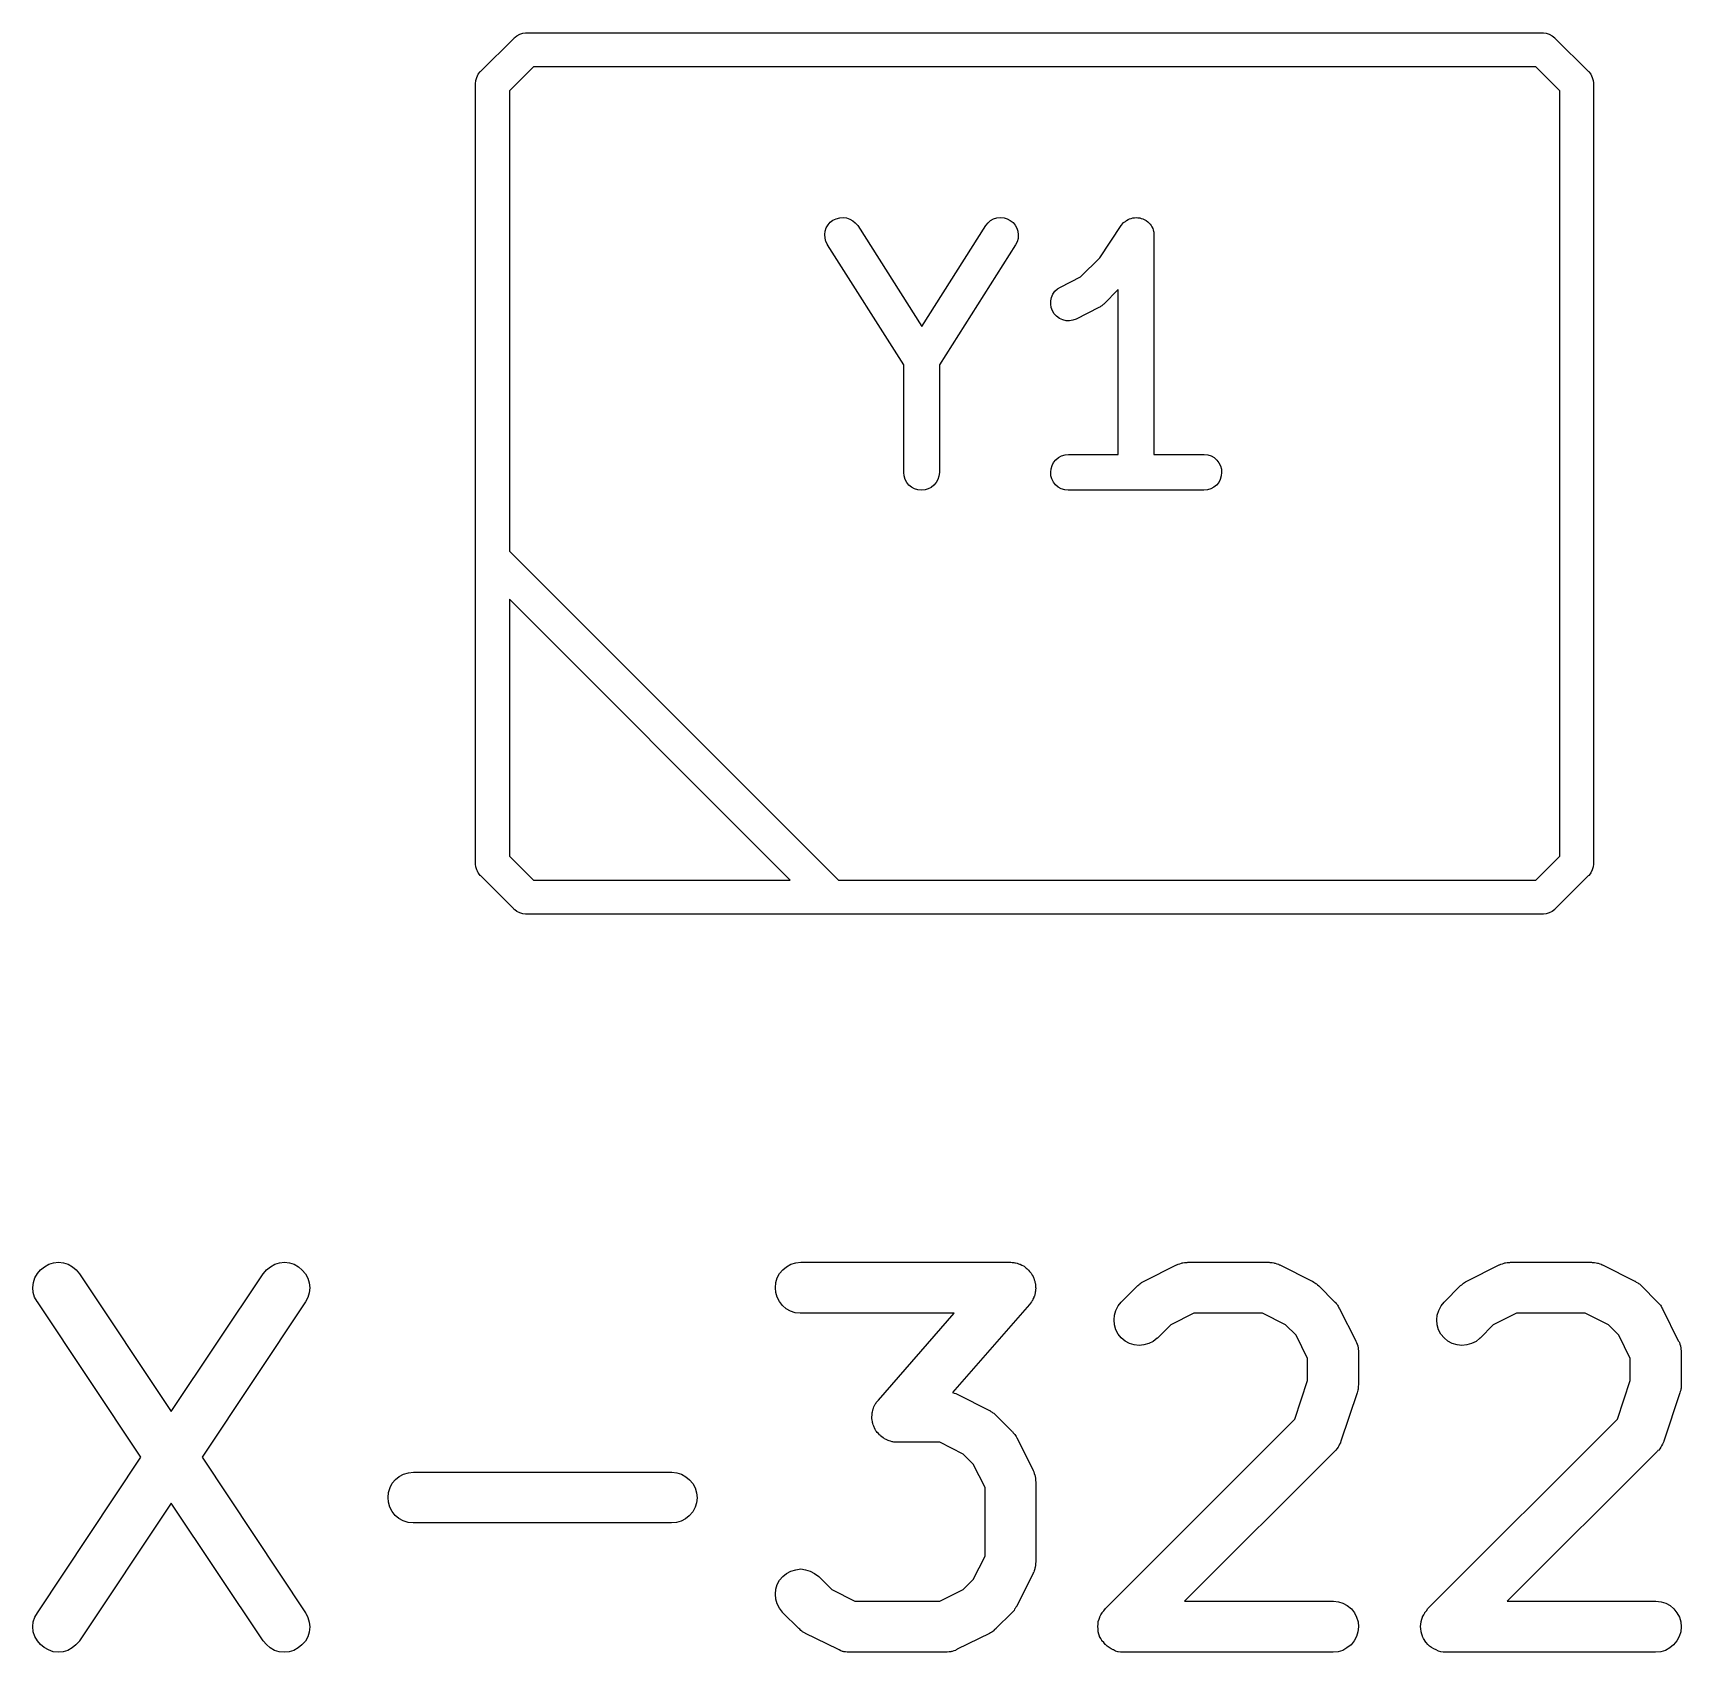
# Model space of a CAD drawing. Extents: x 123.2 to 171.9, y -130.5 to -87.1.
# Drawn here: x 156.466 to 161.33, y -108.731 to -103.954 of the extents above; entities that cross this region are included whole.
import ezdxf

# ---------------------------------------------------------------- set-up
doc = ezdxf.new("R2010")
doc.units = 0
doc.header["$MEASUREMENT"] = 0
doc.layers.add('BLACK', color=7, linetype='CONTINUOUS')

msp = doc.modelspace()

# ---------------------------------------------------------------- linework, layer by layer
at = {"layer": 'BLACK', "linetype": 'CONTINUOUS'}
for p, q in [((157.788, -104.067), (157.885, -103.97)), ((157.885, -103.97), (157.886, -103.968)), ((157.886, -103.968), (157.889, -103.966)), ((157.889, -103.966), (157.894, -103.962)), ((157.894, -103.962), (157.903, -103.958)), ((157.903, -103.958), (157.912, -103.955)), ((157.903, -103.958), (157.903, -103.958)), ((157.912, -103.955), (157.92, -103.954)), ((157.92, -103.954), (157.92, -103.954)), ((157.92, -103.954), (157.922, -103.954)), ((157.922, -103.954), (157.924, -103.954)), ((157.924, -103.954), (160.92, -103.954)), ((160.92, -103.954), (160.922, -103.954)), ((160.922, -103.954), (160.924, -103.954)), ((160.924, -103.954), (160.924, -103.954)), ((160.924, -103.954), (160.932, -103.955)), ((160.932, -103.955), (160.941, -103.958)), ((160.941, -103.958), (160.95, -103.962)), ((160.95, -103.962), (160.958, -103.968)), ((160.958, -103.968), (160.959, -103.97)), ((160.959, -103.97), (161.056, -104.067)), ((157.773, -104.094), (157.776, -104.085)), ((157.776, -104.085), (157.78, -104.076)), ((157.776, -104.085), (157.776, -104.085)), ((157.78, -104.076), (157.785, -104.07)), ((157.785, -104.07), (157.786, -104.068)), ((157.785, -104.07), (157.785, -104.07)), ((157.786, -104.068), (157.788, -104.067)), ((157.943, -104.054), (157.872, -104.125)), ((160.901, -104.054), (157.943, -104.054)), ((160.972, -104.125), (160.901, -104.054)), ((161.056, -104.067), (161.058, -104.068)), ((161.058, -104.068), (161.059, -104.07)), ((161.059, -104.07), (161.064, -104.076)), ((161.064, -104.076), (161.068, -104.085)), ((161.068, -104.085), (161.068, -104.085)), ((161.068, -104.085), (161.071, -104.094)), ((157.772, -104.104), (157.773, -104.094)), ((157.772, -104.106), (157.772, -104.104)), ((157.772, -105.502), (157.772, -104.106)), ((157.773, -104.094), (157.773, -104.094)), ((157.872, -104.125), (157.872, -105.483)), ((160.972, -106.383), (160.972, -104.125)), ((161.071, -104.094), (161.072, -104.101)), ((161.072, -104.101), (161.072, -104.104)), ((161.072, -104.104), (161.072, -104.106)), ((161.072, -104.106), (161.072, -106.402)), ((158.807, -104.529), (158.813, -104.52)), ((158.813, -104.52), (158.819, -104.512)), ((158.819, -104.512), (158.827, -104.506)), ((158.827, -104.506), (158.837, -104.502)), ((158.837, -104.502), (158.847, -104.499)), ((158.847, -104.499), (158.857, -104.498)), ((158.857, -104.498), (158.867, -104.499)), ((158.867, -104.499), (158.877, -104.503)), ((158.877, -104.503), (158.886, -104.508)), ((158.886, -104.508), (158.893, -104.514)), ((158.893, -104.514), (158.9, -104.522)), ((158.9, -104.522), (159.089, -104.82)), ((159.089, -104.82), (159.278, -104.522)), ((159.278, -104.522), (159.285, -104.514)), ((159.278, -104.522), (159.278, -104.522)), ((159.285, -104.514), (159.292, -104.507)), ((159.292, -104.507), (159.301, -104.502)), ((159.301, -104.502), (159.311, -104.499)), ((159.311, -104.499), (159.321, -104.498)), ((159.321, -104.498), (159.332, -104.499)), ((159.332, -104.499), (159.341, -104.502)), ((159.341, -104.502), (159.35, -104.507)), ((159.35, -104.507), (159.359, -104.513)), ((159.359, -104.513), (159.365, -104.521)), ((159.365, -104.521), (159.37, -104.53)), ((159.615, -104.617), (159.678, -104.522)), ((159.678, -104.522), (159.679, -104.521)), ((159.679, -104.521), (159.682, -104.517)), ((159.682, -104.517), (159.685, -104.513)), ((159.685, -104.513), (159.69, -104.51)), ((159.685, -104.513), (159.685, -104.513)), ((159.685, -104.513), (159.685, -104.513)), ((159.69, -104.51), (159.693, -104.507)), ((159.693, -104.507), (159.698, -104.504)), ((159.693, -104.507), (159.693, -104.507)), ((159.693, -104.507), (159.693, -104.507)), ((159.698, -104.504), (159.702, -104.502)), ((159.702, -104.502), (159.707, -104.501)), ((159.702, -104.502), (159.702, -104.502)), ((159.702, -104.502), (159.702, -104.502)), ((159.707, -104.501), (159.712, -104.499)), ((159.712, -104.499), (159.712, -104.499)), ((159.712, -104.499), (159.712, -104.499)), ((159.712, -104.499), (159.717, -104.499)), ((159.717, -104.499), (159.722, -104.498)), ((159.722, -104.498), (159.722, -104.498)), ((159.722, -104.498), (159.727, -104.499)), ((159.722, -104.498), (159.722, -104.498)), ((159.727, -104.499), (159.733, -104.499)), ((159.733, -104.499), (159.733, -104.499)), ((159.733, -104.499), (159.733, -104.499)), ((159.733, -104.499), (159.737, -104.501)), ((159.737, -104.501), (159.742, -104.502)), ((159.742, -104.502), (159.742, -104.502)), ((159.742, -104.502), (159.742, -104.502)), ((159.742, -104.502), (159.747, -104.505)), ((159.747, -104.505), (159.751, -104.507)), ((159.751, -104.507), (159.751, -104.507)), ((159.751, -104.507), (159.751, -104.507)), ((159.751, -104.507), (159.756, -104.511)), ((159.756, -104.511), (159.759, -104.514)), ((159.759, -104.514), (159.759, -104.514)), ((159.759, -104.514), (159.759, -104.514)), ((159.759, -104.514), (159.763, -104.518)), ((159.763, -104.518), (159.766, -104.522)), ((159.766, -104.522), (159.766, -104.522)), ((159.766, -104.522), (159.766, -104.522)), ((159.766, -104.522), (159.768, -104.526)), ((159.768, -104.526), (159.771, -104.531)), ((158.803, -104.549), (158.804, -104.539)), ((158.804, -104.559), (158.803, -104.549)), ((158.804, -104.539), (158.807, -104.529)), ((158.806, -104.569), (158.804, -104.559)), ((158.811, -104.578), (158.806, -104.569)), ((159.371, -104.57), (159.366, -104.579)), ((159.37, -104.53), (159.373, -104.539)), ((159.374, -104.56), (159.371, -104.57)), ((159.373, -104.539), (159.374, -104.55)), ((159.374, -104.55), (159.374, -104.56)), ((159.771, -104.531), (159.771, -104.531)), ((159.771, -104.531), (159.771, -104.531)), ((159.771, -104.531), (159.772, -104.535)), ((159.772, -104.535), (159.773, -104.54)), ((159.773, -104.54), (159.774, -104.541)), ((159.774, -104.541), (159.774, -104.541)), ((159.774, -104.541), (159.774, -104.545)), ((159.774, -104.545), (159.774, -104.551)), ((159.774, -104.551), (159.774, -105.198)), ((158.811, -104.579), (158.811, -104.578)), ((159.036, -104.933), (158.811, -104.579)), ((159.366, -104.579), (159.141, -104.933)), ((159.558, -104.674), (159.615, -104.617)), ((159.476, -104.725), (159.482, -104.716)), ((159.482, -104.716), (159.49, -104.709)), ((159.49, -104.709), (159.499, -104.704)), ((159.499, -104.704), (159.558, -104.674)), ((159.669, -104.711), (159.626, -104.754)), ((159.669, -105.198), (159.669, -104.711)), ((159.47, -104.744), (159.472, -104.734)), ((159.47, -104.754), (159.47, -104.744)), ((159.471, -104.764), (159.47, -104.754)), ((159.475, -104.774), (159.471, -104.764)), ((159.472, -104.734), (159.476, -104.725)), ((159.612, -104.764), (159.545, -104.798)), ((159.615, -104.763), (159.612, -104.764)), ((159.617, -104.761), (159.615, -104.763)), ((159.619, -104.76), (159.617, -104.761)), ((159.621, -104.759), (159.619, -104.76)), ((159.623, -104.757), (159.621, -104.759)), ((159.625, -104.755), (159.623, -104.757)), ((159.626, -104.754), (159.625, -104.755)), ((159.48, -104.783), (159.475, -104.774)), ((159.487, -104.79), (159.48, -104.783)), ((159.496, -104.796), (159.487, -104.79)), ((159.505, -104.8), (159.496, -104.796)), ((159.515, -104.803), (159.505, -104.8)), ((159.525, -104.803), (159.515, -104.803)), ((159.535, -104.801), (159.525, -104.803)), ((159.545, -104.798), (159.535, -104.801)), ((159.545, -104.798), (159.545, -104.798)), ((159.036, -105.251), (159.036, -104.933)), ((159.141, -104.933), (159.141, -105.251)), ((159.485, -105.213), (159.493, -105.207)), ((159.493, -105.207), (159.502, -105.202)), ((159.502, -105.202), (159.512, -105.199)), ((159.512, -105.199), (159.522, -105.198)), ((159.522, -105.198), (159.669, -105.198)), ((159.774, -105.198), (159.922, -105.198)), ((159.922, -105.198), (159.923, -105.198)), ((159.923, -105.198), (159.933, -105.199)), ((159.933, -105.199), (159.943, -105.202)), ((159.943, -105.202), (159.952, -105.207)), ((159.952, -105.207), (159.96, -105.214)), ((159.037, -105.261), (159.036, -105.251)), ((159.141, -105.251), (159.14, -105.262)), ((159.141, -105.251), (159.141, -105.251)), ((159.47, -105.25), (159.471, -105.24)), ((159.47, -105.261), (159.47, -105.25)), ((159.471, -105.24), (159.474, -105.23)), ((159.474, -105.23), (159.478, -105.221)), ((159.478, -105.221), (159.485, -105.213)), ((159.96, -105.214), (159.966, -105.222)), ((159.966, -105.222), (159.971, -105.231)), ((159.971, -105.231), (159.974, -105.241)), ((159.974, -105.251), (159.973, -105.261)), ((159.974, -105.241), (159.974, -105.251)), ((159.04, -105.271), (159.037, -105.261)), ((159.045, -105.28), (159.04, -105.271)), ((159.051, -105.288), (159.045, -105.28)), ((159.059, -105.294), (159.051, -105.288)), ((159.068, -105.299), (159.059, -105.294)), ((159.078, -105.302), (159.068, -105.299)), ((159.088, -105.303), (159.078, -105.302)), ((159.099, -105.302), (159.088, -105.303)), ((159.108, -105.299), (159.099, -105.302)), ((159.117, -105.295), (159.108, -105.299)), ((159.125, -105.288), (159.117, -105.295)), ((159.132, -105.28), (159.125, -105.288)), ((159.137, -105.271), (159.132, -105.28)), ((159.14, -105.262), (159.137, -105.271)), ((159.473, -105.27), (159.47, -105.261)), ((159.478, -105.279), (159.473, -105.27)), ((159.484, -105.287), (159.478, -105.279)), ((159.492, -105.294), (159.484, -105.287)), ((159.501, -105.299), (159.492, -105.294)), ((159.511, -105.302), (159.501, -105.299)), ((159.521, -105.303), (159.511, -105.302)), ((159.522, -105.303), (159.521, -105.303)), ((159.922, -105.303), (159.522, -105.303)), ((159.932, -105.302), (159.922, -105.303)), ((159.942, -105.299), (159.932, -105.302)), ((159.951, -105.294), (159.942, -105.299)), ((159.959, -105.288), (159.951, -105.294)), ((159.966, -105.28), (159.959, -105.288)), ((159.97, -105.271), (159.966, -105.28)), ((159.973, -105.261), (159.97, -105.271)), ((157.872, -105.483), (158.843, -106.454)), ((157.772, -105.504), (157.772, -105.502)), ((157.772, -105.506), (157.772, -105.504)), ((157.772, -106.402), (157.772, -105.506)), ((158.701, -106.454), (157.872, -105.625)), ((157.872, -105.625), (157.872, -106.383)), ((157.772, -106.404), (157.772, -106.402)), ((157.772, -106.406), (157.772, -106.404)), ((157.773, -106.414), (157.772, -106.406)), ((157.772, -106.406), (157.772, -106.406)), ((157.776, -106.423), (157.773, -106.414)), ((157.778, -106.427), (157.776, -106.423)), ((157.872, -106.383), (157.943, -106.454)), ((160.901, -106.454), (160.972, -106.383)), ((161.068, -106.423), (161.064, -106.432)), ((161.071, -106.414), (161.068, -106.423)), ((161.068, -106.423), (161.068, -106.423)), ((161.072, -106.406), (161.071, -106.414)), ((161.072, -106.402), (161.072, -106.404)), ((161.072, -106.404), (161.072, -106.406)), ((161.072, -106.406), (161.072, -106.406)), ((157.78, -106.432), (157.778, -106.427)), ((157.781, -106.433), (157.78, -106.432)), ((157.786, -106.44), (157.781, -106.433)), ((157.788, -106.441), (157.786, -106.44)), ((157.885, -106.538), (157.788, -106.441)), ((157.943, -106.454), (158.701, -106.454)), ((158.843, -106.454), (160.901, -106.454)), ((161.056, -106.441), (160.959, -106.538)), ((161.058, -106.44), (161.056, -106.441)), ((161.062, -106.435), (161.058, -106.44)), ((161.064, -106.432), (161.062, -106.435)), ((157.886, -106.54), (157.885, -106.538)), ((157.888, -106.541), (157.886, -106.54)), ((157.894, -106.546), (157.888, -106.541)), ((157.903, -106.55), (157.894, -106.546)), ((157.912, -106.553), (157.903, -106.55)), ((157.903, -106.55), (157.903, -106.55)), ((157.92, -106.554), (157.912, -106.553)), ((157.922, -106.554), (157.92, -106.554)), ((157.92, -106.554), (157.92, -106.554)), ((157.924, -106.554), (157.922, -106.554)), ((158.82, -106.554), (157.924, -106.554)), ((158.822, -106.554), (158.82, -106.554)), ((158.824, -106.554), (158.822, -106.554)), ((160.92, -106.554), (158.824, -106.554)), ((160.922, -106.554), (160.92, -106.554)), ((160.924, -106.554), (160.922, -106.554)), ((160.932, -106.553), (160.924, -106.554)), ((160.924, -106.554), (160.924, -106.554)), ((160.941, -106.55), (160.932, -106.553)), ((160.95, -106.546), (160.941, -106.55)), ((160.958, -106.54), (160.95, -106.546)), ((160.959, -106.538), (160.958, -106.54)), ((156.5, -107.594), (156.513, -107.587)), ((156.513, -107.587), (156.527, -107.583)), ((156.527, -107.583), (156.541, -107.581)), ((156.541, -107.581), (156.556, -107.583)), ((156.556, -107.583), (156.57, -107.587)), ((156.57, -107.587), (156.583, -107.594)), ((157.167, -107.594), (157.18, -107.587)), ((157.18, -107.587), (157.194, -107.583)), ((157.194, -107.583), (157.208, -107.581)), ((157.208, -107.581), (157.223, -107.583)), ((157.223, -107.583), (157.237, -107.587)), ((157.237, -107.587), (157.25, -107.594)), ((158.69, -107.594), (158.703, -107.587)), ((158.703, -107.587), (158.717, -107.583)), ((158.717, -107.583), (158.732, -107.581)), ((158.732, -107.581), (159.351, -107.581)), ((159.351, -107.581), (159.352, -107.581)), ((159.352, -107.581), (159.356, -107.582)), ((159.356, -107.582), (159.361, -107.582)), ((159.361, -107.582), (159.364, -107.583)), ((159.364, -107.583), (159.366, -107.583)), ((159.366, -107.583), (159.371, -107.584)), ((159.371, -107.584), (159.375, -107.586)), ((159.375, -107.586), (159.378, -107.587)), ((159.378, -107.587), (159.38, -107.587)), ((159.38, -107.587), (159.384, -107.59)), ((159.384, -107.59), (159.389, -107.592)), ((159.746, -107.637), (159.841, -107.589)), ((159.841, -107.589), (159.842, -107.589)), ((159.842, -107.589), (159.844, -107.588)), ((159.844, -107.588), (159.846, -107.587)), ((159.846, -107.587), (159.851, -107.586)), ((159.851, -107.586), (159.856, -107.584)), ((159.856, -107.584), (159.858, -107.583)), ((159.858, -107.583), (159.86, -107.583)), ((159.86, -107.583), (159.865, -107.582)), ((159.865, -107.582), (159.87, -107.582)), ((159.87, -107.582), (159.872, -107.582)), ((159.872, -107.582), (159.874, -107.581)), ((159.874, -107.581), (160.112, -107.581)), ((160.112, -107.581), (160.114, -107.581)), ((160.114, -107.581), (160.116, -107.582)), ((160.116, -107.582), (160.118, -107.582)), ((160.118, -107.582), (160.123, -107.582)), ((160.123, -107.582), (160.128, -107.583)), ((160.128, -107.583), (160.13, -107.584)), ((160.13, -107.584), (160.132, -107.584)), ((160.132, -107.584), (160.137, -107.586)), ((160.137, -107.586), (160.142, -107.587)), ((160.142, -107.587), (160.144, -107.589)), ((160.144, -107.589), (160.146, -107.589)), ((160.146, -107.589), (160.241, -107.637)), ((160.698, -107.637), (160.793, -107.589)), ((160.793, -107.589), (160.794, -107.589)), ((160.794, -107.589), (160.796, -107.588)), ((160.796, -107.588), (160.798, -107.587)), ((160.798, -107.587), (160.803, -107.586)), ((160.803, -107.586), (160.808, -107.584)), ((160.808, -107.584), (160.81, -107.583)), ((160.81, -107.583), (160.812, -107.583)), ((160.812, -107.583), (160.817, -107.582)), ((160.817, -107.582), (160.822, -107.582)), ((160.822, -107.582), (160.825, -107.582)), ((160.825, -107.582), (160.827, -107.581)), ((160.827, -107.581), (161.065, -107.581)), ((161.065, -107.581), (161.066, -107.581)), ((161.066, -107.581), (161.068, -107.582)), ((161.068, -107.582), (161.07, -107.582)), ((161.07, -107.582), (161.075, -107.582)), ((161.075, -107.582), (161.08, -107.583)), ((161.08, -107.583), (161.083, -107.584)), ((161.083, -107.584), (161.085, -107.584)), ((161.085, -107.584), (161.09, -107.586)), ((161.09, -107.586), (161.094, -107.587)), ((161.094, -107.587), (161.096, -107.589)), ((161.096, -107.589), (161.098, -107.589)), ((161.098, -107.589), (161.194, -107.637)), ((156.468, -107.641), (156.472, -107.627)), ((156.472, -107.627), (156.479, -107.614)), ((156.479, -107.614), (156.488, -107.603)), ((156.488, -107.603), (156.5, -107.594)), ((156.583, -107.594), (156.594, -107.603)), ((156.594, -107.603), (156.603, -107.615)), ((156.603, -107.615), (156.874, -108.021)), ((156.874, -108.021), (157.145, -107.615)), ((157.145, -107.615), (157.146, -107.614)), ((157.146, -107.614), (157.155, -107.603)), ((157.155, -107.603), (157.167, -107.594)), ((157.25, -107.594), (157.261, -107.604)), ((157.261, -107.604), (157.27, -107.615)), ((157.27, -107.615), (157.277, -107.628)), ((157.277, -107.628), (157.281, -107.642)), ((158.658, -107.641), (158.662, -107.627)), ((158.662, -107.627), (158.669, -107.614)), ((158.669, -107.614), (158.679, -107.603)), ((158.679, -107.603), (158.69, -107.594)), ((159.389, -107.592), (159.391, -107.593)), ((159.391, -107.593), (159.393, -107.594)), ((159.393, -107.594), (159.397, -107.598)), ((159.397, -107.598), (159.4, -107.6)), ((159.4, -107.6), (159.402, -107.602)), ((159.402, -107.602), (159.404, -107.604)), ((159.404, -107.604), (159.407, -107.608)), ((159.407, -107.608), (159.41, -107.611)), ((159.41, -107.611), (159.412, -107.613)), ((159.412, -107.613), (159.413, -107.615)), ((159.413, -107.615), (159.415, -107.619)), ((159.415, -107.619), (159.418, -107.623)), ((159.418, -107.623), (159.419, -107.626)), ((159.419, -107.626), (159.42, -107.628)), ((159.42, -107.628), (159.421, -107.633)), ((159.421, -107.633), (159.423, -107.637)), ((159.423, -107.637), (159.423, -107.64)), ((159.423, -107.64), (159.424, -107.642)), ((159.738, -107.641), (159.742, -107.639)), ((159.742, -107.639), (159.746, -107.637)), ((160.241, -107.637), (160.242, -107.637)), ((160.242, -107.637), (160.246, -107.64)), ((160.246, -107.64), (160.249, -107.642)), ((160.691, -107.641), (160.694, -107.639)), ((160.694, -107.639), (160.698, -107.637)), ((161.194, -107.637), (161.195, -107.637)), ((161.195, -107.637), (161.198, -107.64)), ((161.198, -107.64), (161.202, -107.642)), ((156.466, -107.655), (156.468, -107.641)), ((156.467, -107.67), (156.466, -107.655)), ((156.471, -107.684), (156.467, -107.67)), ((156.478, -107.697), (156.471, -107.684)), ((157.277, -107.685), (157.27, -107.698)), ((157.281, -107.671), (157.277, -107.685)), ((157.281, -107.642), (157.283, -107.656)), ((157.283, -107.656), (157.281, -107.671)), ((158.657, -107.656), (158.658, -107.641)), ((158.658, -107.67), (158.657, -107.656)), ((158.662, -107.684), (158.658, -107.67)), ((158.669, -107.697), (158.662, -107.684)), ((159.42, -107.685), (159.417, -107.69)), ((159.422, -107.681), (159.42, -107.683)), ((159.42, -107.683), (159.42, -107.685)), ((159.423, -107.676), (159.422, -107.681)), ((159.424, -107.671), (159.423, -107.676)), ((159.424, -107.642), (159.425, -107.647)), ((159.425, -107.666), (159.424, -107.669)), ((159.424, -107.669), (159.424, -107.671)), ((159.425, -107.647), (159.425, -107.652)), ((159.425, -107.652), (159.425, -107.654)), ((159.425, -107.654), (159.426, -107.657)), ((159.426, -107.657), (159.425, -107.662)), ((159.425, -107.662), (159.425, -107.666)), ((159.678, -107.699), (159.726, -107.651)), ((159.726, -107.651), (159.727, -107.65)), ((159.727, -107.65), (159.73, -107.648)), ((159.73, -107.648), (159.733, -107.645)), ((159.733, -107.645), (159.736, -107.643)), ((159.736, -107.643), (159.738, -107.641)), ((160.249, -107.642), (160.252, -107.644)), ((160.252, -107.644), (160.254, -107.645)), ((160.254, -107.645), (160.257, -107.648)), ((160.257, -107.648), (160.261, -107.651)), ((160.261, -107.651), (160.308, -107.699)), ((160.631, -107.699), (160.678, -107.651)), ((160.678, -107.651), (160.679, -107.65)), ((160.679, -107.65), (160.683, -107.648)), ((160.683, -107.648), (160.686, -107.645)), ((160.686, -107.645), (160.688, -107.643)), ((160.688, -107.643), (160.691, -107.641)), ((161.202, -107.642), (161.204, -107.644)), ((161.204, -107.644), (161.207, -107.645)), ((161.207, -107.645), (161.21, -107.648)), ((161.21, -107.648), (161.213, -107.651)), ((161.213, -107.651), (161.261, -107.699)), ((156.479, -107.698), (156.478, -107.697)), ((156.784, -108.156), (156.479, -107.698)), ((157.27, -107.698), (156.965, -108.156)), ((158.678, -107.709), (158.669, -107.697)), ((158.689, -107.718), (158.678, -107.709)), ((158.702, -107.725), (158.689, -107.718)), ((158.716, -107.73), (158.702, -107.725)), ((158.73, -107.731), (158.716, -107.73)), ((158.732, -107.731), (158.73, -107.731)), ((159.185, -107.731), (158.732, -107.731)), ((158.961, -107.988), (159.185, -107.731)), ((159.407, -107.706), (159.18, -107.965)), ((159.41, -107.702), (159.407, -107.706)), ((159.413, -107.698), (159.41, -107.702)), ((159.414, -107.696), (159.413, -107.698)), ((159.416, -107.694), (159.414, -107.696)), ((159.417, -107.69), (159.416, -107.694)), ((159.657, -107.751), (159.658, -107.737)), ((159.658, -107.737), (159.662, -107.723)), ((159.662, -107.723), (159.669, -107.71)), ((159.669, -107.71), (159.678, -107.699)), ((159.892, -107.731), (159.824, -107.766)), ((160.095, -107.731), (159.892, -107.731)), ((160.163, -107.766), (160.095, -107.731)), ((160.308, -107.699), (160.309, -107.699)), ((160.309, -107.699), (160.312, -107.703)), ((160.312, -107.703), (160.315, -107.706)), ((160.315, -107.706), (160.316, -107.708)), ((160.316, -107.708), (160.318, -107.711)), ((160.318, -107.711), (160.32, -107.715)), ((160.32, -107.715), (160.322, -107.718)), ((160.322, -107.718), (160.37, -107.813)), ((160.609, -107.751), (160.61, -107.737)), ((160.61, -107.737), (160.615, -107.723)), ((160.615, -107.723), (160.622, -107.71)), ((160.622, -107.71), (160.631, -107.699)), ((160.844, -107.731), (160.776, -107.766)), ((161.047, -107.731), (160.844, -107.731)), ((161.116, -107.766), (161.047, -107.731)), ((161.261, -107.699), (161.261, -107.699)), ((161.261, -107.699), (161.264, -107.703)), ((161.264, -107.703), (161.267, -107.706)), ((161.267, -107.706), (161.269, -107.708)), ((161.269, -107.708), (161.271, -107.711)), ((161.271, -107.711), (161.273, -107.715)), ((161.273, -107.715), (161.275, -107.718)), ((161.275, -107.718), (161.322, -107.813)), ((159.658, -107.766), (159.657, -107.751)), ((159.662, -107.78), (159.658, -107.766)), ((159.669, -107.793), (159.662, -107.78)), ((159.824, -107.766), (159.785, -107.805)), ((160.194, -107.796), (160.163, -107.766)), ((160.61, -107.766), (160.609, -107.751)), ((160.614, -107.78), (160.61, -107.766)), ((160.621, -107.793), (160.614, -107.78)), ((160.776, -107.766), (160.737, -107.805)), ((161.146, -107.796), (161.116, -107.766)), ((159.678, -107.804), (159.669, -107.793)), ((159.689, -107.814), (159.678, -107.804)), ((159.702, -107.821), (159.689, -107.814)), ((159.716, -107.825), (159.702, -107.821)), ((159.731, -107.827), (159.716, -107.825)), ((159.745, -107.825), (159.731, -107.827)), ((159.759, -107.821), (159.745, -107.825)), ((159.772, -107.815), (159.759, -107.821)), ((159.784, -107.805), (159.772, -107.815)), ((159.785, -107.805), (159.784, -107.805)), ((160.228, -107.865), (160.194, -107.796)), ((160.37, -107.813), (160.37, -107.814)), ((160.37, -107.814), (160.371, -107.816)), ((160.371, -107.816), (160.372, -107.818)), ((160.372, -107.818), (160.374, -107.823)), ((160.374, -107.823), (160.376, -107.828)), ((160.376, -107.828), (160.376, -107.83)), ((160.376, -107.83), (160.377, -107.832)), ((160.377, -107.832), (160.377, -107.837)), ((160.631, -107.804), (160.621, -107.793)), ((160.642, -107.814), (160.631, -107.804)), ((160.655, -107.821), (160.642, -107.814)), ((160.669, -107.825), (160.655, -107.821)), ((160.683, -107.827), (160.669, -107.825)), ((160.698, -107.825), (160.683, -107.827)), ((160.712, -107.821), (160.698, -107.825)), ((160.725, -107.815), (160.712, -107.821)), ((160.736, -107.805), (160.725, -107.815)), ((160.737, -107.805), (160.736, -107.805)), ((161.18, -107.865), (161.146, -107.796)), ((161.322, -107.813), (161.323, -107.814)), ((161.323, -107.814), (161.324, -107.816)), ((161.324, -107.816), (161.325, -107.818)), ((161.325, -107.818), (161.326, -107.823)), ((161.326, -107.823), (161.328, -107.828)), ((161.328, -107.828), (161.328, -107.83)), ((161.328, -107.83), (161.329, -107.832)), ((161.329, -107.832), (161.329, -107.837)), ((160.228, -107.93), (160.228, -107.865)), ((160.377, -107.837), (160.378, -107.842)), ((160.378, -107.842), (160.378, -107.845)), ((160.378, -107.845), (160.378, -107.847)), ((160.378, -107.847), (160.378, -107.942)), ((161.18, -107.93), (161.18, -107.865)), ((161.329, -107.837), (161.33, -107.842)), ((161.33, -107.842), (161.33, -107.845)), ((161.33, -107.845), (161.33, -107.847)), ((161.33, -107.847), (161.33, -107.942)), ((160.19, -108.044), (160.228, -107.93)), ((161.142, -108.044), (161.18, -107.93)), ((159.18, -107.965), (159.185, -107.967)), ((159.185, -107.967), (159.19, -107.968)), ((159.19, -107.968), (159.192, -107.969)), ((159.192, -107.969), (159.194, -107.97)), ((159.194, -107.97), (159.289, -108.018)), ((160.374, -107.966), (160.326, -108.109)), ((160.375, -107.962), (160.374, -107.966)), ((160.376, -107.958), (160.375, -107.962)), ((160.377, -107.955), (160.376, -107.958)), ((160.378, -107.943), (160.377, -107.947)), ((160.377, -107.947), (160.377, -107.952)), ((160.377, -107.952), (160.377, -107.955)), ((160.378, -107.942), (160.378, -107.943)), ((161.326, -107.966), (161.279, -108.109)), ((161.327, -107.962), (161.326, -107.966)), ((161.329, -107.958), (161.327, -107.962)), ((161.33, -107.952), (161.329, -107.955)), ((161.329, -107.955), (161.329, -107.958)), ((161.33, -107.942), (161.33, -107.943)), ((161.33, -107.943), (161.33, -107.947)), ((161.33, -107.947), (161.33, -107.952)), ((158.943, -108.025), (158.944, -108.022)), ((158.943, -108.027), (158.943, -108.025)), ((158.943, -108.032), (158.943, -108.027)), ((158.944, -108.022), (158.945, -108.018)), ((158.945, -108.018), (158.946, -108.013)), ((158.946, -108.013), (158.947, -108.011)), ((158.947, -108.011), (158.948, -108.008)), ((158.948, -108.008), (158.95, -108.004)), ((158.95, -108.004), (158.952, -108)), ((158.952, -108), (158.954, -107.998)), ((158.954, -107.998), (158.955, -107.995)), ((158.955, -107.995), (158.958, -107.992)), ((158.958, -107.992), (158.961, -107.988)), ((159.289, -108.018), (159.29, -108.018)), ((159.29, -108.018), (159.293, -108.021)), ((159.293, -108.021), (159.297, -108.023)), ((159.297, -108.023), (159.299, -108.025)), ((159.299, -108.025), (159.302, -108.026)), ((159.302, -108.026), (159.305, -108.029)), ((159.305, -108.029), (159.308, -108.032)), ((158.942, -108.037), (158.943, -108.032)), ((158.942, -108.039), (158.942, -108.037)), ((158.942, -108.042), (158.942, -108.039)), ((158.943, -108.047), (158.942, -108.042)), ((158.944, -108.051), (158.943, -108.047)), ((158.944, -108.054), (158.944, -108.051)), ((158.945, -108.057), (158.944, -108.054)), ((158.946, -108.061), (158.945, -108.057)), ((158.948, -108.065), (158.946, -108.061)), ((158.949, -108.068), (158.948, -108.065)), ((158.95, -108.07), (158.949, -108.068)), ((158.952, -108.074), (158.95, -108.07)), ((158.954, -108.078), (158.952, -108.074)), ((158.956, -108.08), (158.954, -108.078)), ((159.308, -108.032), (159.356, -108.08)), ((159.631, -108.603), (160.19, -108.044)), ((160.583, -108.603), (161.142, -108.044)), ((158.958, -108.083), (158.956, -108.08)), ((158.961, -108.086), (158.958, -108.083)), ((158.964, -108.09), (158.961, -108.086)), ((158.966, -108.091), (158.964, -108.09)), ((158.967, -108.093), (158.966, -108.091)), ((158.971, -108.096), (158.967, -108.093)), ((158.975, -108.099), (158.971, -108.096)), ((158.977, -108.1), (158.975, -108.099)), ((158.979, -108.102), (158.977, -108.1)), ((158.984, -108.104), (158.979, -108.102)), ((158.988, -108.106), (158.984, -108.104)), ((158.99, -108.107), (158.988, -108.106)), ((158.993, -108.108), (158.99, -108.107)), ((158.997, -108.109), (158.993, -108.108)), ((159.002, -108.111), (158.997, -108.109)), ((159.004, -108.111), (159.002, -108.111)), ((159.007, -108.112), (159.004, -108.111)), ((159.012, -108.112), (159.007, -108.112)), ((159.016, -108.112), (159.012, -108.112)), ((159.017, -108.112), (159.016, -108.112)), ((159.142, -108.112), (159.017, -108.112)), ((159.211, -108.147), (159.142, -108.112)), ((159.356, -108.08), (159.357, -108.08)), ((159.357, -108.08), (159.359, -108.084)), ((159.359, -108.084), (159.362, -108.087)), ((159.362, -108.087), (159.364, -108.089)), ((159.364, -108.089), (159.366, -108.092)), ((159.366, -108.092), (159.368, -108.095)), ((159.368, -108.095), (159.37, -108.099)), ((159.37, -108.099), (159.418, -108.194)), ((160.319, -108.125), (160.318, -108.127)), ((160.32, -108.123), (160.319, -108.125)), ((160.322, -108.118), (160.32, -108.123)), ((160.325, -108.114), (160.322, -108.118)), ((160.326, -108.11), (160.325, -108.112)), ((160.325, -108.112), (160.325, -108.114)), ((160.326, -108.109), (160.326, -108.11)), ((161.271, -108.125), (161.27, -108.127)), ((161.272, -108.123), (161.271, -108.125)), ((161.275, -108.118), (161.272, -108.123)), ((161.277, -108.114), (161.275, -108.118)), ((161.278, -108.112), (161.277, -108.114)), ((161.279, -108.11), (161.278, -108.112)), ((161.279, -108.109), (161.279, -108.11)), ((156.479, -108.615), (156.784, -108.156)), ((156.965, -108.156), (157.27, -108.615)), ((159.241, -108.177), (159.211, -108.147)), ((160.308, -108.138), (159.865, -108.581)), ((160.31, -108.136), (160.308, -108.138)), ((160.311, -108.135), (160.31, -108.136)), ((160.314, -108.131), (160.311, -108.135)), ((160.318, -108.127), (160.314, -108.131)), ((161.261, -108.138), (160.817, -108.581)), ((161.262, -108.136), (161.261, -108.138)), ((161.264, -108.135), (161.262, -108.136)), ((161.267, -108.131), (161.264, -108.135)), ((161.27, -108.127), (161.267, -108.131)), ((157.526, -108.233), (157.536, -108.222)), ((157.536, -108.222), (157.547, -108.213)), ((157.547, -108.213), (157.56, -108.206)), ((157.56, -108.206), (157.574, -108.202)), ((157.574, -108.202), (157.589, -108.2)), ((157.589, -108.2), (158.351, -108.2)), ((158.351, -108.2), (158.352, -108.2)), ((158.352, -108.2), (158.366, -108.202)), ((158.366, -108.202), (158.38, -108.206)), ((158.38, -108.206), (158.393, -108.214)), ((158.393, -108.214), (158.404, -108.223)), ((158.404, -108.223), (158.413, -108.234)), ((159.276, -108.246), (159.241, -108.177)), ((159.418, -108.194), (159.418, -108.195)), ((159.418, -108.195), (159.419, -108.197)), ((159.419, -108.197), (159.42, -108.199)), ((159.42, -108.199), (159.421, -108.204)), ((159.421, -108.204), (159.423, -108.209)), ((159.423, -108.209), (159.424, -108.211)), ((159.424, -108.211), (159.424, -108.213)), ((159.424, -108.213), (159.425, -108.218)), ((159.425, -108.218), (159.425, -108.223)), ((159.425, -108.223), (159.425, -108.226)), ((157.514, -108.275), (157.515, -108.26)), ((157.515, -108.26), (157.52, -108.246)), ((157.52, -108.246), (157.526, -108.233)), ((158.413, -108.234), (158.42, -108.247)), ((158.42, -108.247), (158.424, -108.261)), ((158.424, -108.261), (158.426, -108.276)), ((159.276, -108.448), (159.276, -108.246)), ((159.425, -108.226), (159.426, -108.228)), ((159.426, -108.228), (159.426, -108.466)), ((156.874, -108.292), (156.603, -108.698)), ((157.145, -108.698), (156.874, -108.292)), ((157.515, -108.289), (157.514, -108.275)), ((157.519, -108.304), (157.515, -108.289)), ((157.526, -108.316), (157.519, -108.304)), ((157.535, -108.328), (157.526, -108.316)), ((158.413, -108.317), (158.403, -108.329)), ((158.42, -108.304), (158.413, -108.317)), ((158.424, -108.291), (158.42, -108.304)), ((158.426, -108.276), (158.424, -108.291)), ((157.546, -108.337), (157.535, -108.328)), ((157.559, -108.344), (157.546, -108.337)), ((157.573, -108.349), (157.559, -108.344)), ((157.588, -108.35), (157.573, -108.349)), ((157.589, -108.35), (157.588, -108.35)), ((158.351, -108.35), (157.589, -108.35)), ((158.365, -108.349), (158.351, -108.35)), ((158.379, -108.345), (158.365, -108.349)), ((158.392, -108.338), (158.379, -108.345)), ((158.403, -108.329), (158.392, -108.338)), ((159.241, -108.517), (159.276, -108.448)), ((159.426, -108.467), (159.425, -108.469)), ((159.426, -108.466), (159.426, -108.467)), ((158.669, -108.519), (158.679, -108.508)), ((158.679, -108.508), (158.69, -108.499)), ((158.69, -108.499), (158.703, -108.492)), ((158.703, -108.492), (158.717, -108.488)), ((158.717, -108.488), (158.732, -108.486)), ((158.732, -108.486), (158.746, -108.488)), ((158.746, -108.488), (158.76, -108.492)), ((158.76, -108.492), (158.773, -108.499)), ((158.773, -108.499), (158.785, -108.508)), ((158.785, -108.508), (158.824, -108.547)), ((159.418, -108.499), (159.37, -108.595)), ((159.42, -108.495), (159.418, -108.497)), ((159.418, -108.497), (159.418, -108.499)), ((159.421, -108.491), (159.42, -108.495)), ((159.423, -108.486), (159.421, -108.491)), ((159.424, -108.481), (159.423, -108.484)), ((159.423, -108.484), (159.423, -108.486)), ((159.425, -108.476), (159.424, -108.481)), ((159.425, -108.469), (159.425, -108.471)), ((159.425, -108.471), (159.425, -108.476)), ((158.657, -108.56), (158.658, -108.546)), ((158.658, -108.575), (158.657, -108.56)), ((158.658, -108.546), (158.662, -108.532)), ((158.662, -108.532), (158.669, -108.519)), ((158.824, -108.547), (158.892, -108.581)), ((159.142, -108.581), (159.211, -108.547)), ((159.211, -108.547), (159.241, -108.517)), ((158.662, -108.589), (158.658, -108.575)), ((158.669, -108.602), (158.662, -108.589)), ((158.678, -108.613), (158.669, -108.602)), ((158.678, -108.614), (158.678, -108.613)), ((158.892, -108.581), (159.142, -108.581)), ((159.359, -108.611), (159.356, -108.614)), ((159.362, -108.608), (159.359, -108.611)), ((159.363, -108.605), (159.362, -108.608)), ((159.365, -108.603), (159.363, -108.605)), ((159.367, -108.599), (159.365, -108.603)), ((159.37, -108.596), (159.367, -108.599)), ((159.37, -108.595), (159.37, -108.596)), ((159.622, -108.614), (159.626, -108.609)), ((159.626, -108.609), (159.631, -108.603)), ((159.865, -108.581), (160.303, -108.581)), ((160.303, -108.581), (160.304, -108.581)), ((160.304, -108.581), (160.319, -108.583)), ((160.319, -108.583), (160.332, -108.587)), ((160.332, -108.587), (160.345, -108.594)), ((160.345, -108.594), (160.357, -108.604)), ((160.357, -108.604), (160.366, -108.615)), ((160.574, -108.614), (160.579, -108.609)), ((160.579, -108.609), (160.583, -108.603)), ((160.817, -108.581), (161.255, -108.581)), ((161.255, -108.581), (161.256, -108.581)), ((161.256, -108.581), (161.271, -108.583)), ((161.271, -108.583), (161.285, -108.587)), ((161.285, -108.587), (161.298, -108.594)), ((161.298, -108.594), (161.309, -108.604)), ((161.309, -108.604), (161.318, -108.615)), ((156.466, -108.656), (156.467, -108.642)), ((156.467, -108.671), (156.466, -108.656)), ((156.467, -108.642), (156.472, -108.628)), ((156.472, -108.628), (156.479, -108.615)), ((157.27, -108.615), (157.271, -108.616)), ((157.271, -108.616), (157.277, -108.629)), ((157.277, -108.629), (157.281, -108.643)), ((157.281, -108.643), (157.283, -108.657)), ((157.283, -108.657), (157.281, -108.672)), ((158.726, -108.662), (158.678, -108.614)), ((159.356, -108.614), (159.308, -108.662)), ((159.609, -108.656), (159.61, -108.649)), ((159.61, -108.663), (159.609, -108.656)), ((159.609, -108.656), (159.609, -108.656)), ((159.609, -108.656), (159.609, -108.656)), ((159.61, -108.641), (159.613, -108.634)), ((159.61, -108.642), (159.61, -108.641)), ((159.61, -108.641), (159.61, -108.641)), ((159.61, -108.649), (159.61, -108.642)), ((159.613, -108.634), (159.615, -108.628)), ((159.615, -108.627), (159.618, -108.621)), ((159.615, -108.628), (159.615, -108.627)), ((159.615, -108.627), (159.615, -108.627)), ((159.618, -108.621), (159.622, -108.615)), ((159.622, -108.615), (159.622, -108.614)), ((159.622, -108.615), (159.622, -108.615)), ((160.366, -108.615), (160.372, -108.628)), ((160.372, -108.628), (160.377, -108.642)), ((160.378, -108.657), (160.376, -108.671)), ((160.377, -108.642), (160.378, -108.657)), ((160.561, -108.656), (160.562, -108.649)), ((160.562, -108.663), (160.561, -108.656)), ((160.561, -108.656), (160.561, -108.656)), ((160.561, -108.656), (160.561, -108.656)), ((160.562, -108.649), (160.563, -108.642)), ((160.563, -108.641), (160.565, -108.634)), ((160.563, -108.642), (160.563, -108.641)), ((160.563, -108.641), (160.563, -108.641)), ((160.565, -108.634), (160.567, -108.628)), ((160.567, -108.627), (160.571, -108.621)), ((160.567, -108.628), (160.567, -108.627)), ((160.567, -108.627), (160.567, -108.627)), ((160.571, -108.621), (160.574, -108.615)), ((160.574, -108.615), (160.574, -108.614)), ((160.574, -108.615), (160.574, -108.615)), ((161.318, -108.615), (161.325, -108.628)), ((161.325, -108.628), (161.329, -108.642)), ((161.329, -108.642), (161.33, -108.657)), ((161.33, -108.657), (161.329, -108.671)), ((156.472, -108.685), (156.467, -108.671)), ((156.479, -108.698), (156.472, -108.685)), ((156.488, -108.709), (156.479, -108.698)), ((156.499, -108.718), (156.488, -108.709)), ((156.593, -108.71), (156.582, -108.719)), ((156.603, -108.699), (156.593, -108.71)), ((156.603, -108.698), (156.603, -108.699)), ((157.155, -108.709), (157.145, -108.698)), ((157.166, -108.719), (157.155, -108.709)), ((157.26, -108.71), (157.249, -108.719)), ((157.27, -108.699), (157.26, -108.71)), ((157.277, -108.686), (157.27, -108.699)), ((157.281, -108.672), (157.277, -108.686)), ((158.729, -108.664), (158.726, -108.662)), ((158.732, -108.667), (158.729, -108.664)), ((158.735, -108.669), (158.732, -108.667)), ((158.737, -108.671), (158.735, -108.669)), ((158.741, -108.673), (158.737, -108.671)), ((158.745, -108.675), (158.741, -108.673)), ((158.746, -108.676), (158.745, -108.675)), ((158.841, -108.723), (158.746, -108.676)), ((159.289, -108.676), (159.194, -108.723)), ((159.292, -108.674), (159.289, -108.676)), ((159.296, -108.672), (159.292, -108.674)), ((159.299, -108.67), (159.296, -108.672)), ((159.301, -108.668), (159.299, -108.67)), ((159.304, -108.665), (159.301, -108.668)), ((159.308, -108.663), (159.304, -108.665)), ((159.308, -108.662), (159.308, -108.663)), ((159.61, -108.67), (159.61, -108.663)), ((159.61, -108.671), (159.61, -108.67)), ((159.612, -108.678), (159.61, -108.671)), ((159.61, -108.671), (159.61, -108.671)), ((159.614, -108.684), (159.612, -108.678)), ((159.614, -108.685), (159.614, -108.684)), ((159.618, -108.691), (159.614, -108.685)), ((159.614, -108.685), (159.614, -108.685)), ((159.621, -108.697), (159.618, -108.691)), ((159.621, -108.698), (159.621, -108.697)), ((159.626, -108.703), (159.621, -108.698)), ((159.621, -108.698), (159.621, -108.698)), ((159.63, -108.709), (159.626, -108.703)), ((159.631, -108.709), (159.63, -108.709)), ((159.63, -108.709), (159.63, -108.709)), ((159.636, -108.714), (159.631, -108.709)), ((160.356, -108.71), (160.344, -108.719)), ((160.365, -108.698), (160.356, -108.71)), ((160.372, -108.685), (160.365, -108.698)), ((160.376, -108.671), (160.372, -108.685)), ((160.563, -108.67), (160.562, -108.663)), ((160.563, -108.671), (160.563, -108.67)), ((160.565, -108.678), (160.563, -108.671)), ((160.563, -108.671), (160.563, -108.671)), ((160.567, -108.684), (160.565, -108.678)), ((160.567, -108.685), (160.567, -108.684)), ((160.57, -108.691), (160.567, -108.685)), ((160.567, -108.685), (160.567, -108.685)), ((160.574, -108.697), (160.57, -108.691)), ((160.574, -108.698), (160.574, -108.697)), ((160.578, -108.703), (160.574, -108.698)), ((160.574, -108.698), (160.574, -108.698)), ((160.583, -108.709), (160.578, -108.703)), ((160.588, -108.714), (160.583, -108.709)), ((160.583, -108.709), (160.583, -108.709)), ((160.583, -108.709), (160.583, -108.709)), ((161.308, -108.71), (161.297, -108.719)), ((161.318, -108.698), (161.308, -108.71)), ((161.324, -108.685), (161.318, -108.698)), ((161.329, -108.671), (161.324, -108.685)), ((156.512, -108.725), (156.499, -108.718)), ((156.526, -108.73), (156.512, -108.725)), ((156.54, -108.731), (156.526, -108.73)), ((156.555, -108.73), (156.54, -108.731)), ((156.569, -108.726), (156.555, -108.73)), ((156.582, -108.719), (156.569, -108.726)), ((157.179, -108.726), (157.166, -108.719)), ((157.193, -108.73), (157.179, -108.726)), ((157.207, -108.731), (157.193, -108.73)), ((157.222, -108.73), (157.207, -108.731)), ((157.236, -108.726), (157.222, -108.73)), ((157.249, -108.719), (157.236, -108.726)), ((158.843, -108.724), (158.841, -108.723)), ((158.845, -108.725), (158.843, -108.724)), ((158.85, -108.727), (158.845, -108.725)), ((158.855, -108.729), (158.85, -108.727)), ((158.857, -108.729), (158.855, -108.729)), ((158.859, -108.73), (158.857, -108.729)), ((158.864, -108.73), (158.859, -108.73)), ((158.869, -108.731), (158.864, -108.73)), ((158.871, -108.731), (158.869, -108.731)), ((158.873, -108.731), (158.871, -108.731)), ((158.874, -108.731), (158.873, -108.731)), ((159.16, -108.731), (158.874, -108.731)), ((159.162, -108.731), (159.16, -108.731)), ((159.164, -108.731), (159.162, -108.731)), ((159.17, -108.73), (159.164, -108.731)), ((159.175, -108.73), (159.17, -108.73)), ((159.177, -108.729), (159.175, -108.73)), ((159.179, -108.729), (159.177, -108.729)), ((159.184, -108.727), (159.179, -108.729)), ((159.189, -108.726), (159.184, -108.727)), ((159.191, -108.725), (159.189, -108.726)), ((159.193, -108.724), (159.191, -108.725)), ((159.194, -108.723), (159.193, -108.724)), ((159.642, -108.718), (159.636, -108.714)), ((159.648, -108.722), (159.642, -108.718)), ((159.642, -108.718), (159.642, -108.718)), ((159.642, -108.718), (159.642, -108.718)), ((159.654, -108.725), (159.648, -108.722)), ((159.655, -108.725), (159.654, -108.725)), ((159.654, -108.725), (159.654, -108.725)), ((159.661, -108.728), (159.655, -108.725)), ((159.668, -108.73), (159.661, -108.728)), ((159.669, -108.73), (159.668, -108.73)), ((159.668, -108.73), (159.668, -108.73)), ((159.676, -108.731), (159.669, -108.73)), ((159.683, -108.731), (159.676, -108.731)), ((159.684, -108.731), (159.683, -108.731)), ((159.683, -108.731), (159.683, -108.731)), ((159.683, -108.731), (159.683, -108.731)), ((159.683, -108.731), (159.683, -108.731)), ((160.303, -108.731), (159.684, -108.731)), ((160.318, -108.73), (160.303, -108.731)), ((160.332, -108.726), (160.318, -108.73)), ((160.344, -108.719), (160.332, -108.726)), ((160.594, -108.718), (160.588, -108.714)), ((160.6, -108.722), (160.594, -108.718)), ((160.594, -108.718), (160.594, -108.718)), ((160.594, -108.718), (160.594, -108.718)), ((160.607, -108.725), (160.6, -108.722)), ((160.614, -108.728), (160.607, -108.725)), ((160.607, -108.725), (160.607, -108.725)), ((160.607, -108.725), (160.607, -108.725)), ((160.621, -108.73), (160.614, -108.728)), ((160.628, -108.731), (160.621, -108.73)), ((160.621, -108.73), (160.621, -108.73)), ((160.621, -108.73), (160.621, -108.73)), ((160.635, -108.731), (160.628, -108.731)), ((160.636, -108.731), (160.635, -108.731)), ((160.635, -108.731), (160.635, -108.731)), ((160.635, -108.731), (160.635, -108.731)), ((161.255, -108.731), (160.636, -108.731)), ((160.636, -108.731), (160.636, -108.731)), ((161.27, -108.73), (161.255, -108.731)), ((161.284, -108.726), (161.27, -108.73)), ((161.297, -108.719), (161.284, -108.726))]:
    msp.add_line(p, q, dxfattribs=at)

doc.saveas('drawing.dxf')
